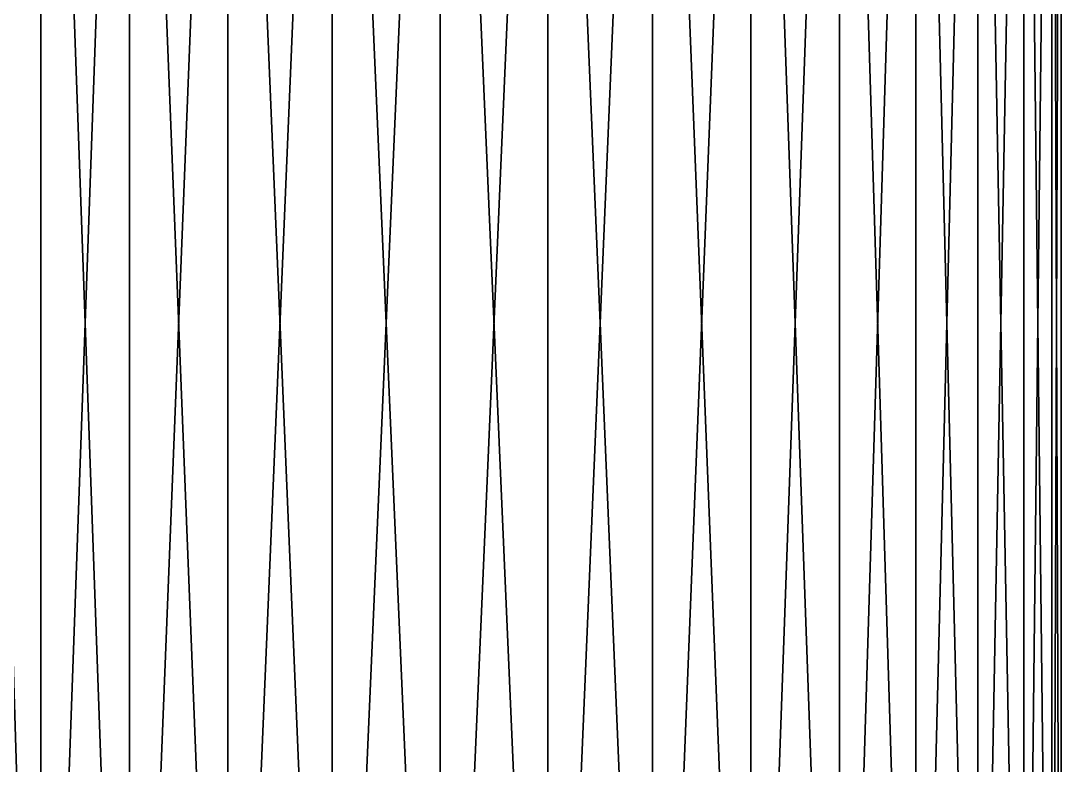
# Model space of a CAD drawing. Header units: metres. Extents: x -1.48 to 1.48, y -3.04 to 2.
# Drawn here: x 0.897 to 1.4, y 1.158 to 1.518 of the extents above; entities that cross this region are included whole.
import ezdxf

# ---------------------------------------------------------------- set-up
doc = ezdxf.new("R2010")
doc.units = ezdxf.units.M

msp = doc.modelspace()

# ---------------------------------------------------------------- linework, layer by layer
at = {"layer": 'Cylinder 2'}
for points in [[(0.87019, 0.772, -0.08816), (0.87018, 1.972, -0.08816), (0.90716, 1.972, -0.05119)], [(0.90716, 0.772, -0.51081), (0.87018, 1.972, -0.47384), (0.87019, 0.772, -0.47384)], [(0.90716, 0.772, -0.51081), (0.90716, 1.972, -0.51081), (0.87018, 1.972, -0.47384)], [(0.87019, 0.772, -0.08816), (0.90716, 1.972, -0.05119), (0.90716, 0.772, -0.05119)], [(0.90716, 0.772, -0.05119), (0.95, 1.972, -0.02119), (0.95, 0.772, -0.02119)], [(0.90716, 0.772, -0.05119), (0.90716, 1.972, -0.05119), (0.95, 1.972, -0.02119)], [(0.95, 0.772, -0.54081), (0.90716, 1.972, -0.51081), (0.90716, 0.772, -0.51081)], [(0.95, 0.772, -0.54081), (0.95, 1.972, -0.54081), (0.90716, 1.972, -0.51081)], [(0.95, 0.772, -0.02119), (0.99739, 1.972, 0.00091), (0.99739, 0.772, 0.00091)], [(0.95, 0.772, -0.02119), (0.95, 1.972, -0.02119), (0.99739, 1.972, 0.00091)], [(0.99739, 0.772, -0.56291), (0.95, 1.972, -0.54081), (0.95, 0.772, -0.54081)], [(0.99739, 0.772, -0.56291), (0.99739, 1.972, -0.56291), (0.95, 1.972, -0.54081)], [(0.99739, 0.772, 0.00091), (1.0479, 1.972, 0.01444), (1.0479, 0.772, 0.01444)], [(0.99739, 0.772, 0.00091), (0.99739, 1.972, 0.00091), (1.0479, 1.972, 0.01444)], [(1.0479, 0.772, -0.57644), (0.99739, 1.972, -0.56291), (0.99739, 0.772, -0.56291)], [(1.0479, 0.772, -0.57644), (1.0479, 1.972, -0.57644), (0.99739, 1.972, -0.56291)], [(1.0479, 0.772, 0.01444), (1.1, 1.972, 0.019), (1.1, 0.772, 0.019)], [(1.0479, 0.772, 0.01444), (1.0479, 1.972, 0.01444), (1.1, 1.972, 0.019)], [(1.1, 0.772, -0.581), (1.0479, 1.972, -0.57644), (1.0479, 0.772, -0.57644)], [(1.1, 0.772, -0.581), (1.1, 1.972, -0.581), (1.0479, 1.972, -0.57644)], [(1.15209, 0.772, -0.57644), (1.1, 1.972, -0.581), (1.1, 0.772, -0.581)], [(1.15209, 0.772, -0.57644), (1.15209, 1.972, -0.57644), (1.1, 1.972, -0.581)], [(1.1, 0.772, 0.019), (1.15209, 1.972, 0.01444), (1.15209, 0.772, 0.01444)], [(1.1, 0.772, 0.019), (1.1, 1.972, 0.019), (1.15209, 1.972, 0.01444)], [(1.20261, 0.772, -0.56291), (1.15209, 1.972, -0.57644), (1.15209, 0.772, -0.57644)], [(1.20261, 0.772, -0.56291), (1.2026, 1.972, -0.56291), (1.15209, 1.972, -0.57644)], [(1.15209, 0.772, 0.01444), (1.2026, 1.972, 0.00091), (1.2026, 0.772, 0.00091)], [(1.15209, 0.772, 0.01444), (1.15209, 1.972, 0.01444), (1.2026, 1.972, 0.00091)], [(1.25, 0.772, -0.54081), (1.2026, 1.972, -0.56291), (1.20261, 0.772, -0.56291)], [(1.25, 0.772, -0.54081), (1.25, 1.972, -0.54081), (1.2026, 1.972, -0.56291)], [(1.2026, 0.772, 0.00091), (1.25, 1.972, -0.02119), (1.25, 0.772, -0.02119)], [(1.2026, 0.772, 0.00091), (1.2026, 1.972, 0.00091), (1.25, 1.972, -0.02119)], [(1.29284, 0.772, -0.51081), (1.25, 1.972, -0.54081), (1.25, 0.772, -0.54081)], [(1.29284, 0.772, -0.51081), (1.29283, 1.972, -0.51081), (1.25, 1.972, -0.54081)], [(1.25, 0.772, -0.02119), (1.29283, 1.972, -0.05119), (1.29283, 0.772, -0.05119)], [(1.25, 0.772, -0.02119), (1.25, 1.972, -0.02119), (1.29283, 1.972, -0.05119)], [(1.32981, 0.772, -0.47384), (1.29283, 1.972, -0.51081), (1.29284, 0.772, -0.51081)], [(1.32981, 0.772, -0.47384), (1.32981, 1.972, -0.47384), (1.29283, 1.972, -0.51081)], [(1.29283, 0.772, -0.05119), (1.32981, 1.972, -0.08816), (1.32981, 0.772, -0.08816)], [(1.29283, 0.772, -0.05119), (1.29283, 1.972, -0.05119), (1.32981, 1.972, -0.08816)], [(1.35981, 0.772, -0.431), (1.32981, 1.972, -0.47384), (1.32981, 0.772, -0.47384)], [(1.35981, 0.772, -0.431), (1.35981, 1.972, -0.431), (1.32981, 1.972, -0.47384)], [(1.32981, 0.772, -0.08816), (1.35981, 1.972, -0.131), (1.35981, 0.772, -0.131)], [(1.32981, 0.772, -0.08816), (1.32981, 1.972, -0.08816), (1.35981, 1.972, -0.131)], [(1.38191, 0.772, -0.38361), (1.35981, 1.972, -0.431), (1.35981, 0.772, -0.431)], [(1.38191, 0.772, -0.38361), (1.38191, 1.972, -0.38361), (1.35981, 1.972, -0.431)], [(1.35981, 0.772, -0.131), (1.38191, 1.972, -0.17839), (1.38191, 0.772, -0.17839)], [(1.35981, 0.772, -0.131), (1.35981, 1.972, -0.131), (1.38191, 1.972, -0.17839)], [(1.39544, 0.772, -0.33309), (1.38191, 1.972, -0.38361), (1.38191, 0.772, -0.38361)], [(1.39544, 0.772, -0.33309), (1.39544, 1.972, -0.33309), (1.38191, 1.972, -0.38361)], [(1.38191, 0.772, -0.17839), (1.39544, 1.972, -0.22891), (1.39544, 0.772, -0.22891)], [(1.38191, 0.772, -0.17839), (1.38191, 1.972, -0.17839), (1.39544, 1.972, -0.22891)], [(1.4, 0.772, -0.281), (1.39544, 1.972, -0.33309), (1.39544, 0.772, -0.33309)], [(1.4, 0.772, -0.281), (1.4, 1.972, -0.281), (1.39544, 1.972, -0.33309)], [(1.39544, 0.772, -0.22891), (1.4, 1.972, -0.281), (1.4, 0.772, -0.281)], [(1.39544, 0.772, -0.22891), (1.39544, 1.972, -0.22891), (1.4, 1.972, -0.281)]]:
    msp.add_3dface(points, dxfattribs=at)

doc.saveas('drawing.dxf')
